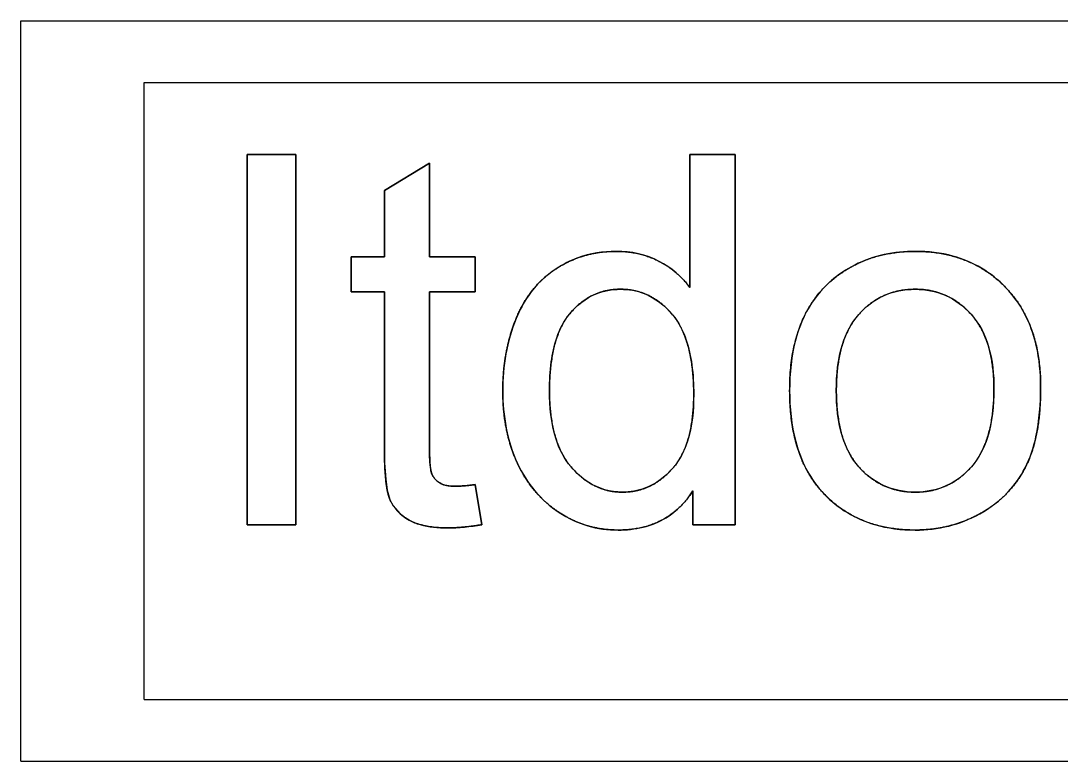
# Model space of a CAD drawing. Header units: millimetres. Extents: x 30 to 130, y 0 to 36.
# Drawn here: x 30 to 80.6, y 0 to 36 of the extents above; entities that cross this region are included whole.
import ezdxf

# ---------------------------------------------------------------- set-up
doc = ezdxf.new("R2010")
doc.units = ezdxf.units.MM
doc.layers.add('Fusion', color=7, linetype='CONTINUOUS')

msp = doc.modelspace()

# ---------------------------------------------------------------- linework, layer by layer
at = {"layer": 'Fusion'}
for p, q in [((30, 0, 9.3), (30, 36, 9.3)), ((30, 36), (30, 36, 9.3)), ((30, 0), (30, 36)), ((30, 0, 9.3), (30, 36, 9.3)), ((30, 36, 9.3), (130, 36, 9.3)), ((30, 36), (130, 36)), ((30, 36, 9.3), (130, 36, 9.3)), ((30, 36), (30, 36, 9.3)), ((30, 0), (30, 36)), ((30, 36), (130, 36)), ((36, 3, 9.3), (36, 33, 9.3)), ((36, 33, 9.3), (126, 33, 9.3)), ((36, 3, 9.3), (36, 33, 9.3)), ((36, 33, 6.3), (36, 33, 9.3)), ((36, 3, 6.3), (36, 33, 6.3)), ((36, 33, 6.3), (126, 33, 6.3)), ((36, 33, 9.3), (126, 33, 9.3)), ((36, 33, 6.3), (36, 33, 9.3)), ((36, 3, 6.3), (36, 33, 6.3)), ((36, 33, 6.3), (126, 33, 6.3)), ((41, 29.5, 6.3), (41, 11.5, 6.3)), ((43.3792, 29.5, 6.3), (41, 29.5, 6.3)), ((41, 29.5, 6.3), (41, 11.5, 6.3)), ((41, 29.5, 6.3), (41, 29.5, 9.5)), ((41, 11.5, 9.5), (41, 29.5, 9.5)), ((43.3792, 29.5, 6.3), (41, 29.5, 6.3)), ((41, 29.5, 9.5), (43.3792, 29.5, 9.5)), ((41, 29.5, 6.3), (41, 29.5, 9.5)), ((41, 11.5, 9.5), (41, 29.5, 9.5)), ((41, 29.5, 9.5), (43.3792, 29.5, 9.5)), ((43.3792, 11.5, 6.3), (43.3792, 29.5, 6.3)), ((43.3792, 11.5, 6.3), (43.3792, 29.5, 6.3)), ((43.3792, 29.5, 9.5), (43.3792, 11.5, 9.5)), ((43.3792, 29.5, 6.3), (43.3792, 29.5, 9.5)), ((43.3792, 29.5, 6.3), (43.3792, 29.5, 9.5)), ((43.3792, 29.5, 9.5), (43.3792, 11.5, 9.5)), ((64.7297, 29.5, 6.3), (62.5344, 29.5, 6.3)), ((62.5344, 29.5, 6.3), (62.5344, 23.028, 6.3)), ((64.7297, 29.5, 6.3), (62.5344, 29.5, 6.3)), ((62.5344, 29.5, 9.5), (64.7297, 29.5, 9.5)), ((62.5344, 29.5, 6.3), (62.5344, 29.5, 9.5)), ((62.5344, 29.5, 6.3), (62.5344, 23.028, 6.3)), ((62.5344, 29.5, 6.3), (62.5344, 29.5, 9.5)), ((62.5344, 23.028, 9.5), (62.5344, 29.5, 9.5)), ((62.5344, 29.5, 9.5), (64.7297, 29.5, 9.5)), ((62.5344, 23.028, 9.5), (62.5344, 29.5, 9.5)), ((64.7297, 11.5, 6.3), (64.7297, 29.5, 6.3)), ((64.7297, 11.5, 6.3), (64.7297, 29.5, 6.3)), ((64.7297, 29.5, 9.5), (64.7297, 11.5, 9.5)), ((64.7297, 29.5, 6.3), (64.7297, 29.5, 9.5)), ((64.7297, 29.5, 6.3), (64.7297, 29.5, 9.5)), ((64.7297, 29.5, 9.5), (64.7297, 11.5, 9.5)), ((49.8725, 29.0814, 6.3), (47.6772, 27.7561, 6.3)), ((49.8725, 29.0814, 6.3), (47.6772, 27.7561, 6.3)), ((47.6772, 27.7561, 9.5), (49.8725, 29.0814, 9.5)), ((47.6772, 27.7561, 9.5), (49.8725, 29.0814, 9.5)), ((49.8725, 24.5291, 6.3), (49.8725, 29.0814, 6.3)), ((49.8725, 24.5291, 6.3), (49.8725, 29.0814, 6.3)), ((49.8725, 29.0814, 9.5), (49.8725, 24.5291, 9.5)), ((49.8725, 29.0814, 6.3), (49.8725, 29.0814, 9.5)), ((49.8725, 29.0814, 6.3), (49.8725, 29.0814, 9.5)), ((49.8725, 29.0814, 9.5), (49.8725, 24.5291, 9.5)), ((47.6772, 27.7561, 6.3), (47.6772, 24.5291, 6.3)), ((47.6772, 27.7561, 6.3), (47.6772, 27.7561, 9.5)), ((47.6772, 27.7561, 6.3), (47.6772, 24.5291, 6.3)), ((47.6772, 27.7561, 6.3), (47.6772, 27.7561, 9.5)), ((47.6772, 24.5291, 9.5), (47.6772, 27.7561, 9.5)), ((47.6772, 24.5291, 9.5), (47.6772, 27.7561, 9.5)), ((58.9411, 24.7907, 6.3), (58.9411, 24.7907, 9.5)), ((58.9411, 24.7907, 6.3), (58.9411, 24.7907, 9.5)), ((73.4885, 24.7907, 6.3), (73.4885, 24.7907, 9.5)), ((73.4885, 24.7907, 6.3), (73.4885, 24.7907, 9.5)), ((47.6772, 24.5291, 6.3), (46.0584, 24.5291, 6.3)), ((46.0584, 24.5291, 6.3), (46.0584, 22.8154, 6.3)), ((47.6772, 24.5291, 6.3), (46.0584, 24.5291, 6.3)), ((46.0584, 24.5291, 9.5), (47.6772, 24.5291, 9.5)), ((46.0584, 24.5291, 6.3), (46.0584, 24.5291, 9.5)), ((46.0584, 24.5291, 6.3), (46.0584, 22.8154, 6.3)), ((46.0584, 24.5291, 6.3), (46.0584, 24.5291, 9.5)), ((46.0584, 22.8154, 9.5), (46.0584, 24.5291, 9.5)), ((46.0584, 24.5291, 9.5), (47.6772, 24.5291, 9.5)), ((46.0584, 22.8154, 9.5), (46.0584, 24.5291, 9.5)), ((47.6772, 24.5291, 6.3), (47.6772, 24.5291, 9.5)), ((47.6772, 24.5291, 6.3), (47.6772, 24.5291, 9.5)), ((52.0922, 24.5291, 6.3), (49.8725, 24.5291, 6.3)), ((52.0922, 24.5291, 6.3), (49.8725, 24.5291, 6.3)), ((49.8725, 24.5291, 9.5), (52.0922, 24.5291, 9.5)), ((49.8725, 24.5291, 6.3), (49.8725, 24.5291, 9.5)), ((49.8725, 24.5291, 6.3), (49.8725, 24.5291, 9.5)), ((49.8725, 24.5291, 9.5), (52.0922, 24.5291, 9.5)), ((52.0922, 22.8154, 6.3), (52.0922, 24.5291, 6.3)), ((52.0922, 22.8154, 6.3), (52.0922, 24.5291, 6.3)), ((52.0922, 24.5291, 9.5), (52.0922, 22.8154, 9.5)), ((52.0922, 24.5291, 6.3), (52.0922, 24.5291, 9.5)), ((52.0922, 24.5291, 6.3), (52.0922, 24.5291, 9.5)), ((52.0922, 24.5291, 9.5), (52.0922, 22.8154, 9.5)), ((61.0382, 24.3018, 6.3), (61.0382, 24.3018, 9.5)), ((61.0382, 24.3018, 6.3), (61.0382, 24.3018, 9.5)), ((56.0346, 23.9478, 6.3), (56.0346, 23.9478, 9.5)), ((56.0346, 23.9478, 6.3), (56.0346, 23.9478, 9.5)), ((69.3924, 23.3501, 6.3), (69.3924, 23.3501, 9.5)), ((69.3924, 23.3501, 6.3), (69.3924, 23.3501, 9.5)), ((46.0584, 22.8154, 6.3), (47.6772, 22.8154, 6.3)), ((46.0584, 22.8154, 6.3), (46.0584, 22.8154, 9.5)), ((46.0584, 22.8154, 6.3), (47.6772, 22.8154, 6.3)), ((46.0584, 22.8154, 6.3), (46.0584, 22.8154, 9.5)), ((47.6772, 22.8154, 9.5), (46.0584, 22.8154, 9.5)), ((47.6772, 22.8154, 9.5), (46.0584, 22.8154, 9.5)), ((47.6772, 22.8154, 6.3), (47.6772, 15.3263, 6.3)), ((47.6772, 22.8154, 6.3), (47.6772, 22.8154, 9.5)), ((47.6772, 22.8154, 6.3), (47.6772, 15.3263, 6.3)), ((47.6772, 22.8154, 6.3), (47.6772, 22.8154, 9.5)), ((47.6772, 15.3263, 9.5), (47.6772, 22.8154, 9.5)), ((47.6772, 15.3263, 9.5), (47.6772, 22.8154, 9.5)), ((49.8725, 15.1783, 6.3), (49.8725, 22.8154, 6.3)), ((49.8725, 22.8154, 6.3), (52.0922, 22.8154, 6.3)), ((49.8725, 15.1783, 6.3), (49.8725, 22.8154, 6.3)), ((49.8725, 22.8154, 9.5), (49.8725, 15.1783, 9.5)), ((49.8725, 22.8154, 6.3), (49.8725, 22.8154, 9.5)), ((49.8725, 22.8154, 6.3), (52.0922, 22.8154, 6.3)), ((49.8725, 22.8154, 6.3), (49.8725, 22.8154, 9.5)), ((52.0922, 22.8154, 9.5), (49.8725, 22.8154, 9.5)), ((49.8725, 22.8154, 9.5), (49.8725, 15.1783, 9.5)), ((52.0922, 22.8154, 9.5), (49.8725, 22.8154, 9.5)), ((52.0922, 22.8154, 6.3), (52.0922, 22.8154, 9.5)), ((52.0922, 22.8154, 6.3), (52.0922, 22.8154, 9.5)), ((59.1496, 22.9462, 6.3), (59.1496, 22.9462, 9.5)), ((59.1496, 22.9462, 6.3), (59.1496, 22.9462, 9.5)), ((62.5344, 23.028, 6.3), (62.5344, 23.028, 9.5)), ((62.5344, 23.028, 6.3), (62.5344, 23.028, 9.5)), ((73.4885, 22.9462, 6.3), (73.4885, 22.9462, 9.5)), ((73.4885, 22.9462, 6.3), (73.4885, 22.9462, 9.5)), ((77.8789, 23.0386, 6.3), (77.8789, 23.0386, 9.5)), ((77.8789, 23.0386, 6.3), (77.8789, 23.0386, 9.5)), ((56.6903, 21.7574, 6.3), (56.6903, 21.7574, 9.5)), ((56.6903, 21.7574, 6.3), (56.6903, 21.7574, 9.5)), ((54.0847, 21.5244, 6.3), (54.0847, 21.5244, 9.5)), ((54.0847, 21.5244, 6.3), (54.0847, 21.5244, 9.5)), ((61.6882, 21.7084, 6.3), (61.6882, 21.7084, 9.5)), ((61.6882, 21.7084, 6.3), (61.6882, 21.7084, 9.5)), ((70.7414, 21.7207, 6.3), (70.7414, 21.7207, 9.5)), ((70.7414, 21.7207, 6.3), (70.7414, 21.7207, 9.5)), ((76.2168, 21.7149, 6.3), (76.2168, 21.7149, 9.5)), ((76.2168, 21.7149, 6.3), (76.2168, 21.7149, 9.5)), ((53.4347, 18.0023, 6.3), (53.4347, 18.0023, 9.5)), ((53.4347, 18.0023, 6.3), (53.4347, 18.0023, 9.5)), ((55.7035, 18.0088, 6.3), (55.7035, 18.0088, 9.5)), ((55.7035, 18.0088, 6.3), (55.7035, 18.0088, 9.5)), ((62.7184, 17.8265, 6.3), (62.7184, 17.8265, 9.5)), ((62.7184, 17.8265, 6.3), (62.7184, 17.8265, 9.5)), ((67.3811, 18.0145, 6.3), (67.3811, 18.0145, 9.5)), ((67.3811, 18.0145, 6.3), (67.3811, 18.0145, 9.5)), ((69.6499, 18.0203, 6.3), (69.6499, 18.0203, 9.5)), ((69.6499, 18.0203, 6.3), (69.6499, 18.0203, 9.5)), ((77.3148, 18.093, 6.3), (77.3148, 18.093, 9.5)), ((77.3148, 18.093, 6.3), (77.3148, 18.093, 9.5)), ((79.5836, 18.1977, 6.3), (79.5836, 18.1977, 9.5)), ((79.5836, 18.1977, 6.3), (79.5836, 18.1977, 9.5)), ((47.6772, 15.3263, 6.3), (47.6772, 15.3263, 9.5)), ((47.6772, 15.3263, 6.3), (47.6772, 15.3263, 9.5)), ((49.8725, 15.1783, 6.3), (49.8725, 15.1783, 9.5)), ((49.8725, 15.1783, 6.3), (49.8725, 15.1783, 9.5)), ((54.1517, 14.4801, 6.3), (54.1517, 14.4801, 9.5)), ((54.1517, 14.4801, 6.3), (54.1517, 14.4801, 9.5)), ((56.7582, 14.3076, 6.3), (56.7582, 14.3076, 9.5)), ((56.7582, 14.3076, 6.3), (56.7582, 14.3076, 9.5)), ((61.7062, 14.2536, 6.3), (61.7062, 14.2536, 9.5)), ((61.7062, 14.2536, 6.3), (61.7062, 14.2536, 9.5)), ((70.7414, 14.3141, 6.3), (70.7414, 14.3141, 9.5)), ((70.7414, 14.3141, 6.3), (70.7414, 14.3141, 9.5)), ((76.2233, 14.3199, 6.3), (76.2233, 14.3199, 9.5)), ((76.2233, 14.3199, 6.3), (76.2233, 14.3199, 9.5)), ((78.8289, 14.2602, 6.3), (78.8289, 14.2602, 9.5)), ((78.8289, 14.2602, 6.3), (78.8289, 14.2602, 9.5)), ((49.9886, 13.9609, 6.3), (49.9886, 13.9609, 9.5)), ((49.9886, 13.9609, 6.3), (49.9886, 13.9609, 9.5)), ((50.3687, 13.5301, 6.3), (50.3687, 13.5301, 9.5)), ((50.3687, 13.5301, 6.3), (50.3687, 13.5301, 9.5)), ((51.1234, 13.3706, 6.3), (51.1234, 13.3706, 9.5)), ((51.1234, 13.3706, 6.3), (51.1234, 13.3706, 9.5)), ((52.4111, 11.5, 6.3), (52.0922, 13.4491, 6.3)), ((52.4111, 11.5, 6.3), (52.0922, 13.4491, 6.3)), ((52.0922, 13.4491, 9.5), (52.4111, 11.5, 9.5)), ((52.0922, 13.4491, 6.3), (52.0922, 13.4491, 9.5)), ((52.0922, 13.4491, 6.3), (52.0922, 13.4491, 9.5)), ((52.0922, 13.4491, 9.5), (52.4111, 11.5, 9.5)), ((47.947, 12.7215, 6.3), (47.947, 12.7215, 9.5)), ((47.947, 12.7215, 6.3), (47.947, 12.7215, 9.5)), ((59.2477, 13.0828, 6.3), (59.2477, 13.0828, 9.5)), ((59.2477, 13.0828, 6.3), (59.2477, 13.0828, 9.5)), ((62.6816, 13.1434, 6.3), (62.6816, 11.5, 6.3)), ((62.6816, 13.1434, 6.3), (62.6816, 11.5, 6.3)), ((62.6816, 13.1434, 6.3), (62.6816, 13.1434, 9.5)), ((62.6816, 11.5, 9.5), (62.6816, 13.1434, 9.5)), ((62.6816, 13.1434, 6.3), (62.6816, 13.1434, 9.5)), ((62.6816, 11.5, 9.5), (62.6816, 13.1434, 9.5)), ((69.067, 12.9839, 6.3), (69.067, 12.9839, 9.5)), ((69.067, 12.9839, 6.3), (69.067, 12.9839, 9.5)), ((73.4885, 13.0828, 6.3), (73.4885, 13.0828, 9.5)), ((73.4885, 13.0828, 6.3), (73.4885, 13.0828, 9.5)), ((48.8791, 11.7224, 6.3), (48.8791, 11.7224, 9.5)), ((48.8791, 11.7224, 6.3), (48.8791, 11.7224, 9.5)), ((56.1752, 12.0928, 6.3), (56.1752, 12.0928, 9.5)), ((56.1752, 12.0928, 6.3), (56.1752, 12.0928, 9.5)), ((76.6337, 12.0314, 6.3), (76.6337, 12.0314, 9.5)), ((76.6337, 12.0314, 6.3), (76.6337, 12.0314, 9.5)), ((41, 11.5, 6.3), (43.3792, 11.5, 6.3)), ((41, 11.5, 6.3), (41, 11.5, 9.5)), ((41, 11.5, 6.3), (43.3792, 11.5, 6.3)), ((41, 11.5, 6.3), (41, 11.5, 9.5)), ((43.3792, 11.5, 9.5), (41, 11.5, 9.5)), ((43.3792, 11.5, 9.5), (41, 11.5, 9.5)), ((43.3792, 11.5, 6.3), (43.3792, 11.5, 9.5)), ((43.3792, 11.5, 6.3), (43.3792, 11.5, 9.5)), ((50.7432, 11.343, 6.3), (50.7432, 11.343, 9.5)), ((50.7432, 11.343, 6.3), (50.7432, 11.343, 9.5)), ((52.4111, 11.5, 6.3), (52.4111, 11.5, 9.5)), ((52.4111, 11.5, 6.3), (52.4111, 11.5, 9.5)), ((59.0392, 11.2384, 6.3), (59.0392, 11.2384, 9.5)), ((59.0392, 11.2384, 6.3), (59.0392, 11.2384, 9.5)), ((62.6816, 11.5, 6.3), (64.7297, 11.5, 6.3)), ((62.6816, 11.5, 6.3), (62.6816, 11.5, 9.5)), ((62.6816, 11.5, 6.3), (64.7297, 11.5, 6.3)), ((62.6816, 11.5, 6.3), (62.6816, 11.5, 9.5)), ((64.7297, 11.5, 9.5), (62.6816, 11.5, 9.5)), ((64.7297, 11.5, 9.5), (62.6816, 11.5, 9.5)), ((64.7297, 11.5, 6.3), (64.7297, 11.5, 9.5)), ((64.7297, 11.5, 6.3), (64.7297, 11.5, 9.5)), ((73.4885, 11.2384, 6.3), (73.4885, 11.2384, 9.5)), ((73.4885, 11.2384, 6.3), (73.4885, 11.2384, 9.5)), ((36, 3, 9.3), (126, 3, 9.3)), ((36, 3, 6.3), (36, 3, 9.3)), ((36, 3, 6.3), (126, 3, 6.3)), ((36, 3, 9.3), (126, 3, 9.3)), ((36, 3, 6.3), (36, 3, 9.3)), ((36, 3, 6.3), (126, 3, 6.3)), ((30, 0), (30, 0, 9.3)), ((30, 0), (130, 0)), ((30, 0, 9.3), (130, 0, 9.3)), ((30, 0), (30, 0, 9.3)), ((30, 0, 9.3), (130, 0, 9.3)), ((30, 0), (130, 0))]:
    msp.add_line(p, q, dxfattribs=at)
for points, knots in [([(58.9411, 24.7907, 6.3), (58.3097, 24.7914, 6.3), (57.6799, 24.6904, 6.3), (57.0895, 24.475, 6.3), (56.7184, 24.3395, 6.3), (56.3667, 24.1637, 6.3), (56.0346, 23.9478, 6.3)], [0, 0, 0, 0, 0.614723, 0.614723, 0.614723, 1, 1, 1, 1]), ([(58.9411, 24.7907, 6.3), (58.3097, 24.7914, 6.3), (57.6799, 24.6904, 6.3), (57.0895, 24.475, 6.3), (56.7184, 24.3395, 6.3), (56.3667, 24.1637, 6.3), (56.0346, 23.9478, 6.3)], [0, 0, 0, 0, 0.614723, 0.614723, 0.614723, 1, 1, 1, 1]), ([(73.4885, 24.7907, 6.3), (72.472, 24.7934, 6.3), (71.4497, 24.5906, 6.3), (70.5468, 24.1265, 6.3), (70.1315, 23.9137, 6.3), (69.7467, 23.6549, 6.3), (69.3924, 23.3501, 6.3)], [0, 0, 0, 0, 0.685513, 0.685513, 0.685513, 1, 1, 1, 1]), ([(73.4885, 24.7907, 6.3), (72.472, 24.7934, 6.3), (71.4497, 24.5906, 6.3), (70.5468, 24.1265, 6.3), (70.1315, 23.9137, 6.3), (69.7467, 23.6549, 6.3), (69.3924, 23.3501, 6.3)], [0, 0, 0, 0, 0.685513, 0.685513, 0.685513, 1, 1, 1, 1]), ([(77.8789, 23.0386, 6.3), (77.1821, 23.7621, 6.3), (76.2928, 24.294, 6.3), (75.323, 24.556, 6.3), (74.7277, 24.7203, 6.3), (74.1078, 24.7909, 6.3), (73.4885, 24.7907, 6.3)], [0, 0, 0, 0, 0.619179, 0.619179, 0.619179, 1, 1, 1, 1]), ([(77.8789, 23.0386, 6.3), (77.1821, 23.7621, 6.3), (76.2928, 24.294, 6.3), (75.323, 24.556, 6.3), (74.7277, 24.7203, 6.3), (74.1078, 24.7909, 6.3), (73.4885, 24.7907, 6.3)], [0, 0, 0, 0, 0.619179, 0.619179, 0.619179, 1, 1, 1, 1]), ([(56.0346, 23.9478, 6.3), (55.5023, 23.6043, 6.3), (55.0423, 23.1542, 6.3), (54.6815, 22.6324, 6.3), (54.4432, 22.286, 6.3), (54.2442, 21.9167, 6.3), (54.0847, 21.5244, 6.3)], [0, 0, 0, 0, 0.602239, 0.602239, 0.602239, 1, 1, 1, 1]), ([(56.0346, 23.9478, 6.3), (55.5023, 23.6043, 6.3), (55.0423, 23.1542, 6.3), (54.6815, 22.6324, 6.3), (54.4432, 22.286, 6.3), (54.2442, 21.9167, 6.3), (54.0847, 21.5244, 6.3)], [0, 0, 0, 0, 0.602239, 0.602239, 0.602239, 1, 1, 1, 1]), ([(69.3924, 23.3501, 6.3), (68.9076, 22.9336, 6.3), (68.5055, 22.4238, 6.3), (68.2049, 21.8595, 6.3), (67.9812, 21.4361, 6.3), (67.8075, 20.9923, 6.3), (67.6839, 20.5282, 6.3), (67.4631, 19.7122, 6.3), (67.3815, 18.8618, 6.3), (67.3811, 18.0145, 6.3)], [0, 0, 0, 0, 0.326435, 0.326435, 0.326435, 0.569955, 0.569955, 0.569955, 1, 1, 1, 1]), ([(69.3924, 23.3501, 6.3), (68.9076, 22.9336, 6.3), (68.5055, 22.4238, 6.3), (68.2049, 21.8595, 6.3), (67.9812, 21.4361, 6.3), (67.8075, 20.9923, 6.3), (67.6839, 20.5282, 6.3), (67.4631, 19.7122, 6.3), (67.3815, 18.8618, 6.3), (67.3811, 18.0145, 6.3)], [0, 0, 0, 0, 0.326435, 0.326435, 0.326435, 0.569955, 0.569955, 0.569955, 1, 1, 1, 1]), ([(56.6903, 21.7574, 6.3), (57.0364, 22.1764, 6.3), (57.4691, 22.523, 6.3), (57.9684, 22.7244, 6.3), (58.3408, 22.8765, 6.3), (58.7445, 22.9468, 6.3), (59.1496, 22.9462, 6.3)], [0, 0, 0, 0, 0.571949, 0.571949, 0.571949, 1, 1, 1, 1]), ([(56.6903, 21.7574, 6.3), (57.0364, 22.1764, 6.3), (57.4691, 22.523, 6.3), (57.9684, 22.7244, 6.3), (58.3408, 22.8765, 6.3), (58.7445, 22.9468, 6.3), (59.1496, 22.9462, 6.3)], [0, 0, 0, 0, 0.571949, 0.571949, 0.571949, 1, 1, 1, 1]), ([(59.1496, 22.9462, 6.3), (59.5452, 22.9468, 6.3), (59.9396, 22.8805, 6.3), (60.3061, 22.7381, 6.3), (60.8474, 22.5309, 6.3), (61.3156, 22.1588, 6.3), (61.6882, 21.7084, 6.3)], [0, 0, 0, 0, 0.404738, 0.404738, 0.404738, 1, 1, 1, 1]), ([(59.1496, 22.9462, 6.3), (59.5452, 22.9468, 6.3), (59.9396, 22.8805, 6.3), (60.3061, 22.7381, 6.3), (60.8474, 22.5309, 6.3), (61.3156, 22.1588, 6.3), (61.6882, 21.7084, 6.3)], [0, 0, 0, 0, 0.404738, 0.404738, 0.404738, 1, 1, 1, 1]), ([(70.7414, 21.7207, 6.3), (71.0769, 22.0988, 6.3), (71.4813, 22.4145, 6.3), (71.9383, 22.6237, 6.3), (72.4202, 22.8468, 6.3), (72.954, 22.9473, 6.3), (73.4885, 22.9462, 6.3)], [0, 0, 0, 0, 0.486266, 0.486266, 0.486266, 1, 1, 1, 1]), ([(70.7414, 21.7207, 6.3), (71.0769, 22.0988, 6.3), (71.4813, 22.4145, 6.3), (71.9383, 22.6237, 6.3), (72.4202, 22.8468, 6.3), (72.954, 22.9473, 6.3), (73.4885, 22.9462, 6.3)], [0, 0, 0, 0, 0.486266, 0.486266, 0.486266, 1, 1, 1, 1]), ([(73.4885, 22.9462, 6.3), (73.9872, 22.9471, 6.3), (74.485, 22.8569, 6.3), (74.9395, 22.659, 6.3), (75.4289, 22.4484, 6.3), (75.8609, 22.116, 6.3), (76.2168, 21.7149, 6.3)], [0, 0, 0, 0, 0.482096, 0.482096, 0.482096, 1, 1, 1, 1]), ([(73.4885, 22.9462, 6.3), (73.9872, 22.9471, 6.3), (74.485, 22.8569, 6.3), (74.9395, 22.659, 6.3), (75.4289, 22.4484, 6.3), (75.8609, 22.116, 6.3), (76.2168, 21.7149, 6.3)], [0, 0, 0, 0, 0.482096, 0.482096, 0.482096, 1, 1, 1, 1]), ([(79.5836, 18.1977, 6.3), (79.5835, 18.8752, 6.3), (79.5224, 19.5535, 6.3), (79.3712, 20.2118, 6.3), (79.2704, 20.6572, 6.3), (79.1249, 21.0867, 6.3), (78.9346, 21.5004, 6.3), (78.6719, 22.0679, 6.3), (78.3153, 22.5912, 6.3), (77.8789, 23.0386, 6.3)], [0, 0, 0, 0, 0.384244, 0.384244, 0.384244, 0.643174, 0.643174, 0.643174, 1, 1, 1, 1]), ([(79.5836, 18.1977, 6.3), (79.5835, 18.8752, 6.3), (79.5224, 19.5535, 6.3), (79.3712, 20.2118, 6.3), (79.2704, 20.6572, 6.3), (79.1249, 21.0867, 6.3), (78.9346, 21.5004, 6.3), (78.6719, 22.0679, 6.3), (78.3153, 22.5912, 6.3), (77.8789, 23.0386, 6.3)], [0, 0, 0, 0, 0.384244, 0.384244, 0.384244, 0.643174, 0.643174, 0.643174, 1, 1, 1, 1]), ([(55.7035, 18.0088, 6.3), (55.7012, 18.4819, 6.3), (55.7306, 18.9514, 6.3), (55.7917, 19.417, 6.3), (55.8436, 19.8151, 6.3), (55.9318, 20.2028, 6.3), (56.0564, 20.5801, 6.3), (56.201, 21.0071, 6.3), (56.4054, 21.4144, 6.3), (56.6903, 21.7574, 6.3)], [0, 0, 0, 0, 0.353917, 0.353917, 0.353917, 0.655879, 0.655879, 0.655879, 1, 1, 1, 1]), ([(55.7035, 18.0088, 6.3), (55.7012, 18.4819, 6.3), (55.7306, 18.9514, 6.3), (55.7917, 19.417, 6.3), (55.8436, 19.8151, 6.3), (55.9318, 20.2028, 6.3), (56.0564, 20.5801, 6.3), (56.201, 21.0071, 6.3), (56.4054, 21.4144, 6.3), (56.6903, 21.7574, 6.3)], [0, 0, 0, 0, 0.353917, 0.353917, 0.353917, 0.655879, 0.655879, 0.655879, 1, 1, 1, 1]), ([(61.6882, 21.7084, 6.3), (61.9884, 21.3483, 6.3), (62.2034, 20.9203, 6.3), (62.3549, 20.4719, 6.3), (62.4831, 20.0829, 6.3), (62.5739, 19.6834, 6.3), (62.6275, 19.2734, 6.3), (62.6904, 18.7948, 6.3), (62.7207, 18.3125, 6.3), (62.7184, 17.8265, 6.3)], [0, 0, 0, 0, 0.348552, 0.348552, 0.348552, 0.64883, 0.64883, 0.64883, 1, 1, 1, 1]), ([(61.6882, 21.7084, 6.3), (61.9884, 21.3483, 6.3), (62.2034, 20.9203, 6.3), (62.3549, 20.4719, 6.3), (62.4831, 20.0829, 6.3), (62.5739, 19.6834, 6.3), (62.6275, 19.2734, 6.3), (62.6904, 18.7948, 6.3), (62.7207, 18.3125, 6.3), (62.7184, 17.8265, 6.3)], [0, 0, 0, 0, 0.348552, 0.348552, 0.348552, 0.64883, 0.64883, 0.64883, 1, 1, 1, 1]), ([(69.6499, 18.0203, 6.3), (69.6509, 18.7819, 6.3), (69.7241, 19.5473, 6.3), (69.9484, 20.2676, 6.3), (70.1148, 20.8008, 6.3), (70.372, 21.3073, 6.3), (70.7414, 21.7207, 6.3)], [0, 0, 0, 0, 0.573773, 0.573773, 0.573773, 1, 1, 1, 1]), ([(69.6499, 18.0203, 6.3), (69.6509, 18.7819, 6.3), (69.7241, 19.5473, 6.3), (69.9484, 20.2676, 6.3), (70.1148, 20.8008, 6.3), (70.372, 21.3073, 6.3), (70.7414, 21.7207, 6.3)], [0, 0, 0, 0, 0.573773, 0.573773, 0.573773, 1, 1, 1, 1]), ([(76.2168, 21.7149, 6.3), (76.6111, 21.2744, 6.3), (76.8821, 20.7321, 6.3), (77.0501, 20.1611, 6.3), (77.2462, 19.4956, 6.3), (77.3142, 18.7933, 6.3), (77.3148, 18.093, 6.3)], [0, 0, 0, 0, 0.462481, 0.462481, 0.462481, 1, 1, 1, 1]), ([(76.2168, 21.7149, 6.3), (76.6111, 21.2744, 6.3), (76.8821, 20.7321, 6.3), (77.0501, 20.1611, 6.3), (77.2462, 19.4956, 6.3), (77.3142, 18.7933, 6.3), (77.3148, 18.093, 6.3)], [0, 0, 0, 0, 0.462481, 0.462481, 0.462481, 1, 1, 1, 1]), ([(56.7582, 14.3076, 6.3), (56.4131, 14.7078, 6.3), (56.1712, 15.1915, 6.3), (56.011, 15.6996, 6.3), (55.7788, 16.4391, 6.3), (55.7046, 17.226, 6.3), (55.7035, 18.0088, 6.3)], [0, 0, 0, 0, 0.40824, 0.40824, 0.40824, 1, 1, 1, 1]), ([(56.7582, 14.3076, 6.3), (56.4131, 14.7078, 6.3), (56.1712, 15.1915, 6.3), (56.011, 15.6996, 6.3), (55.7788, 16.4391, 6.3), (55.7046, 17.226, 6.3), (55.7035, 18.0088, 6.3)], [0, 0, 0, 0, 0.40824, 0.40824, 0.40824, 1, 1, 1, 1]), ([(62.7184, 17.8265, 6.3), (62.7172, 17.0588, 6.3), (62.6449, 16.2869, 6.3), (62.4144, 15.5636, 6.3), (62.2613, 15.085, 6.3), (62.0321, 14.6298, 6.3), (61.7062, 14.2536, 6.3)], [0, 0, 0, 0, 0.60084, 0.60084, 0.60084, 1, 1, 1, 1]), ([(62.7184, 17.8265, 6.3), (62.7172, 17.0588, 6.3), (62.6449, 16.2869, 6.3), (62.4144, 15.5636, 6.3), (62.2613, 15.085, 6.3), (62.0321, 14.6298, 6.3), (61.7062, 14.2536, 6.3)], [0, 0, 0, 0, 0.60084, 0.60084, 0.60084, 1, 1, 1, 1]), ([(67.3811, 18.0145, 6.3), (67.3814, 17.1814, 6.3), (67.4612, 16.3457, 6.3), (67.6742, 15.5429, 6.3), (67.9236, 14.5923, 6.3), (68.3815, 13.6889, 6.3), (69.067, 12.9839, 6.3)], [0, 0, 0, 0, 0.457372, 0.457372, 0.457372, 1, 1, 1, 1]), ([(67.3811, 18.0145, 6.3), (67.3814, 17.1814, 6.3), (67.4612, 16.3457, 6.3), (67.6742, 15.5429, 6.3), (67.9236, 14.5923, 6.3), (68.3815, 13.6889, 6.3), (69.067, 12.9839, 6.3)], [0, 0, 0, 0, 0.457372, 0.457372, 0.457372, 1, 1, 1, 1]), ([(70.7414, 14.3141, 6.3), (70.3713, 14.7304, 6.3), (70.1137, 15.2396, 6.3), (69.9473, 15.7754, 6.3), (69.7241, 16.4952, 6.3), (69.6508, 17.2595, 6.3), (69.6499, 18.0203, 6.3)], [0, 0, 0, 0, 0.427612, 0.427612, 0.427612, 1, 1, 1, 1]), ([(70.7414, 14.3141, 6.3), (70.3713, 14.7304, 6.3), (70.1137, 15.2396, 6.3), (69.9473, 15.7754, 6.3), (69.7241, 16.4952, 6.3), (69.6508, 17.2595, 6.3), (69.6499, 18.0203, 6.3)], [0, 0, 0, 0, 0.427612, 0.427612, 0.427612, 1, 1, 1, 1]), ([(77.3148, 18.093, 6.3), (77.3136, 17.2943, 6.3), (77.2375, 16.4909, 6.3), (76.9977, 15.7369, 6.3), (76.8321, 15.2181, 6.3), (76.5812, 14.7248, 6.3), (76.2233, 14.3199, 6.3)], [0, 0, 0, 0, 0.591435, 0.591435, 0.591435, 1, 1, 1, 1]), ([(77.3148, 18.093, 6.3), (77.3136, 17.2943, 6.3), (77.2375, 16.4909, 6.3), (76.9977, 15.7369, 6.3), (76.8321, 15.2181, 6.3), (76.5812, 14.7248, 6.3), (76.2233, 14.3199, 6.3)], [0, 0, 0, 0, 0.591435, 0.591435, 0.591435, 1, 1, 1, 1]), ([(78.8289, 14.2602, 6.3), (79.0762, 14.731, 6.3), (79.2422, 15.2456, 6.3), (79.3561, 15.7716, 6.3), (79.526, 16.5626, 6.3), (79.5827, 17.3803, 6.3), (79.5836, 18.1977, 6.3)], [0, 0, 0, 0, 0.399934, 0.399934, 0.399934, 1, 1, 1, 1]), ([(78.8289, 14.2602, 6.3), (79.0762, 14.731, 6.3), (79.2422, 15.2456, 6.3), (79.3561, 15.7716, 6.3), (79.526, 16.5626, 6.3), (79.5827, 17.3803, 6.3), (79.5836, 18.1977, 6.3)], [0, 0, 0, 0, 0.399934, 0.399934, 0.399934, 1, 1, 1, 1]), ([(47.6772, 15.3263, 6.3), (47.6779, 14.7815, 6.3), (47.6902, 14.2385, 6.3), (47.7415, 13.714, 6.3), (47.7787, 13.3626, 6.3), (47.8274, 13.0075, 6.3), (47.947, 12.7215, 6.3)], [0, 0, 0, 0, 0.596206, 0.596206, 0.596206, 1, 1, 1, 1]), ([(47.6772, 15.3263, 6.3), (47.6779, 14.7815, 6.3), (47.6902, 14.2385, 6.3), (47.7415, 13.714, 6.3), (47.7787, 13.3626, 6.3), (47.8274, 13.0075, 6.3), (47.947, 12.7215, 6.3)], [0, 0, 0, 0, 0.596206, 0.596206, 0.596206, 1, 1, 1, 1]), ([(49.9886, 13.9609, 6.3), (49.963, 14.0232, 6.3), (49.943, 14.0995, 6.3), (49.9284, 14.1899, 6.3), (49.8825, 14.4712, 6.3), (49.8732, 14.8222, 6.3), (49.8725, 15.1783, 6.3)], [0, 0, 0, 0, 0.242108, 0.242108, 0.242108, 1, 1, 1, 1]), ([(49.9886, 13.9609, 6.3), (49.963, 14.0232, 6.3), (49.943, 14.0995, 6.3), (49.9284, 14.1899, 6.3), (49.8825, 14.4712, 6.3), (49.8732, 14.8222, 6.3), (49.8725, 15.1783, 6.3)], [0, 0, 0, 0, 0.242108, 0.242108, 0.242108, 1, 1, 1, 1]), ([(59.2477, 13.0828, 6.3), (58.67, 13.0796, 6.3), (58.098, 13.2431, 6.3), (57.6122, 13.5552, 6.3), (57.2924, 13.758, 6.3), (57.008, 14.0173, 6.3), (56.7582, 14.3076, 6.3)], [0, 0, 0, 0, 0.603778, 0.603778, 0.603778, 1, 1, 1, 1]), ([(59.2477, 13.0828, 6.3), (58.67, 13.0796, 6.3), (58.098, 13.2431, 6.3), (57.6122, 13.5552, 6.3), (57.2924, 13.758, 6.3), (57.008, 14.0173, 6.3), (56.7582, 14.3076, 6.3)], [0, 0, 0, 0, 0.603778, 0.603778, 0.603778, 1, 1, 1, 1]), ([(61.7062, 14.2536, 6.3), (61.3357, 13.8221, 6.3), (60.8745, 13.4687, 6.3), (60.3459, 13.2739, 6.3), (59.9966, 13.1435, 6.3), (59.6229, 13.0824, 6.3), (59.2477, 13.0828, 6.3)], [0, 0, 0, 0, 0.601272, 0.601272, 0.601272, 1, 1, 1, 1]), ([(61.7062, 14.2536, 6.3), (61.3357, 13.8221, 6.3), (60.8745, 13.4687, 6.3), (60.3459, 13.2739, 6.3), (59.9966, 13.1435, 6.3), (59.6229, 13.0824, 6.3), (59.2477, 13.0828, 6.3)], [0, 0, 0, 0, 0.601272, 0.601272, 0.601272, 1, 1, 1, 1]), ([(73.4885, 13.0828, 6.3), (72.958, 13.0818, 6.3), (72.428, 13.1813, 6.3), (71.9492, 13.4019, 6.3), (71.4875, 13.6122, 6.3), (71.0793, 13.9315, 6.3), (70.7414, 14.3141, 6.3)], [0, 0, 0, 0, 0.50952, 0.50952, 0.50952, 1, 1, 1, 1]), ([(73.4885, 13.0828, 6.3), (72.958, 13.0818, 6.3), (72.428, 13.1813, 6.3), (71.9492, 13.4019, 6.3), (71.4875, 13.6122, 6.3), (71.0793, 13.9315, 6.3), (70.7414, 14.3141, 6.3)], [0, 0, 0, 0, 0.50952, 0.50952, 0.50952, 1, 1, 1, 1]), ([(76.2233, 14.3199, 6.3), (75.8763, 13.925, 6.3), (75.455, 13.5964, 6.3), (74.9774, 13.3847, 6.3), (74.5127, 13.1764, 6.3), (74.0009, 13.0819, 6.3), (73.4885, 13.0828, 6.3)], [0, 0, 0, 0, 0.506313, 0.506313, 0.506313, 1, 1, 1, 1]), ([(76.2233, 14.3199, 6.3), (75.8763, 13.925, 6.3), (75.455, 13.5964, 6.3), (74.9774, 13.3847, 6.3), (74.5127, 13.1764, 6.3), (74.0009, 13.0819, 6.3), (73.4885, 13.0828, 6.3)], [0, 0, 0, 0, 0.506313, 0.506313, 0.506313, 1, 1, 1, 1]), ([(76.6337, 12.0314, 6.3), (77.1427, 12.3111, 6.3), (77.6088, 12.6658, 6.3), (78.0028, 13.0894, 6.3), (78.3299, 13.4421, 6.3), (78.6053, 13.8324, 6.3), (78.8289, 14.2602, 6.3)], [0, 0, 0, 0, 0.547189, 0.547189, 0.547189, 1, 1, 1, 1]), ([(76.6337, 12.0314, 6.3), (77.1427, 12.3111, 6.3), (77.6088, 12.6658, 6.3), (78.0028, 13.0894, 6.3), (78.3299, 13.4421, 6.3), (78.6053, 13.8324, 6.3), (78.8289, 14.2602, 6.3)], [0, 0, 0, 0, 0.547189, 0.547189, 0.547189, 1, 1, 1, 1]), ([(59.0392, 11.2384, 6.3), (59.8545, 11.2354, 6.3), (60.6797, 11.4119, 6.3), (61.373, 11.84, 6.3), (61.9033, 12.1628, 6.3), (62.3437, 12.621, 6.3), (62.6816, 13.1434, 6.3)], [0, 0, 0, 0, 0.566994, 0.566994, 0.566994, 1, 1, 1, 1]), ([(59.0392, 11.2384, 6.3), (59.8545, 11.2354, 6.3), (60.6797, 11.4119, 6.3), (61.373, 11.84, 6.3), (61.9033, 12.1628, 6.3), (62.3437, 12.621, 6.3), (62.6816, 13.1434, 6.3)], [0, 0, 0, 0, 0.566994, 0.566994, 0.566994, 1, 1, 1, 1]), ([(69.067, 12.9839, 6.3), (69.7327, 12.2884, 6.3), (70.5806, 11.7742, 6.3), (71.5054, 11.5066, 6.3), (72.1466, 11.3176, 6.3), (72.8181, 11.2382, 6.3), (73.4885, 11.2384, 6.3)], [0, 0, 0, 0, 0.590244, 0.590244, 0.590244, 1, 1, 1, 1]), ([(69.067, 12.9839, 6.3), (69.7327, 12.2884, 6.3), (70.5806, 11.7742, 6.3), (71.5054, 11.5066, 6.3), (72.1466, 11.3176, 6.3), (72.8181, 11.2382, 6.3), (73.4885, 11.2384, 6.3)], [0, 0, 0, 0, 0.590244, 0.590244, 0.590244, 1, 1, 1, 1]), ([(48.8791, 11.7224, 6.3), (49.0453, 11.6288, 6.3), (49.2242, 11.5551, 6.3), (49.4156, 11.5013, 6.3), (49.8324, 11.3825, 6.3), (50.2855, 11.3436, 6.3), (50.7432, 11.343, 6.3)], [0, 0, 0, 0, 0.313701, 0.313701, 0.313701, 1, 1, 1, 1]), ([(48.8791, 11.7224, 6.3), (49.0453, 11.6288, 6.3), (49.2242, 11.5551, 6.3), (49.4156, 11.5013, 6.3), (49.8324, 11.3825, 6.3), (50.2855, 11.3436, 6.3), (50.7432, 11.343, 6.3)], [0, 0, 0, 0, 0.313701, 0.313701, 0.313701, 1, 1, 1, 1]), ([(56.1752, 12.0928, 6.3), (56.6052, 11.8111, 6.3), (57.0731, 11.59, 6.3), (57.5646, 11.446, 6.3), (58.0418, 11.3054, 6.3), (58.5399, 11.238, 6.3), (59.0392, 11.2384, 6.3)], [0, 0, 0, 0, 0.50718, 0.50718, 0.50718, 1, 1, 1, 1]), ([(56.1752, 12.0928, 6.3), (56.6052, 11.8111, 6.3), (57.0731, 11.59, 6.3), (57.5646, 11.446, 6.3), (58.0418, 11.3054, 6.3), (58.5399, 11.238, 6.3), (59.0392, 11.2384, 6.3)], [0, 0, 0, 0, 0.50718, 0.50718, 0.50718, 1, 1, 1, 1])]:
    msp.add_open_spline(points, degree=3, knots=knots, dxfattribs=at)
for points, degree in [([(56.0346, 23.9478, 9.5), (57.3346, 24.7907, 9.5), (58.9411, 24.7907, 9.5)], 2), ([(56.0346, 23.9478, 9.5), (57.3346, 24.7907, 9.5), (58.9411, 24.7907, 9.5)], 2), ([(61.0382, 24.3018, 6.3), (60.4026, 24.642, 6.3), (59.6749, 24.7926, 6.3), (58.9411, 24.7907, 6.3)], 3), ([(61.0382, 24.3018, 6.3), (60.4026, 24.642, 6.3), (59.6749, 24.7926, 6.3), (58.9411, 24.7907, 6.3)], 3), ([(58.9411, 24.7907, 9.5), (60.1185, 24.7907, 9.5), (61.0382, 24.3018, 9.5)], 2), ([(58.9411, 24.7907, 9.5), (60.1185, 24.7907, 9.5), (61.0382, 24.3018, 9.5)], 2), ([(69.3924, 23.3501, 9.5), (71.0725, 24.7907, 9.5), (73.4885, 24.7907, 9.5)], 2), ([(69.3924, 23.3501, 9.5), (71.0725, 24.7907, 9.5), (73.4885, 24.7907, 9.5)], 2), ([(73.4885, 24.7907, 9.5), (76.1742, 24.7907, 9.5), (77.8789, 23.0386, 9.5)], 2), ([(73.4885, 24.7907, 9.5), (76.1742, 24.7907, 9.5), (77.8789, 23.0386, 9.5)], 2), ([(62.5344, 23.028, 6.3), (62.1457, 23.56, 6.3), (61.6278, 23.9901, 6.3), (61.0382, 24.3018, 6.3)], 3), ([(62.5344, 23.028, 6.3), (62.1457, 23.56, 6.3), (61.6278, 23.9901, 6.3), (61.0382, 24.3018, 6.3)], 3), ([(61.0382, 24.3018, 9.5), (61.958, 23.8129, 9.5), (62.5344, 23.028, 9.5)], 2), ([(61.0382, 24.3018, 9.5), (61.958, 23.8129, 9.5), (62.5344, 23.028, 9.5)], 2), ([(54.0847, 21.5244, 9.5), (54.7346, 23.1057, 9.5), (56.0346, 23.9478, 9.5)], 2), ([(54.0847, 21.5244, 9.5), (54.7346, 23.1057, 9.5), (56.0346, 23.9478, 9.5)], 2), ([(67.3811, 18.0145, 9.5), (67.3811, 21.616, 9.5), (69.3924, 23.3501, 9.5)], 2), ([(67.3811, 18.0145, 9.5), (67.3811, 21.616, 9.5), (69.3924, 23.3501, 9.5)], 2), ([(59.1496, 22.9462, 9.5), (57.678, 22.9462, 9.5), (56.6903, 21.7574, 9.5)], 2), ([(59.1496, 22.9462, 9.5), (57.678, 22.9462, 9.5), (56.6903, 21.7574, 9.5)], 2), ([(61.6882, 21.7084, 9.5), (60.6581, 22.9462, 9.5), (59.1496, 22.9462, 9.5)], 2), ([(61.6882, 21.7084, 9.5), (60.6581, 22.9462, 9.5), (59.1496, 22.9462, 9.5)], 2), ([(73.4885, 22.9462, 9.5), (71.8328, 22.9462, 9.5), (70.7414, 21.7207, 9.5)], 2), ([(73.4885, 22.9462, 9.5), (71.8328, 22.9462, 9.5), (70.7414, 21.7207, 9.5)], 2), ([(76.2168, 21.7149, 9.5), (75.1195, 22.9462, 9.5), (73.4885, 22.9462, 9.5)], 2), ([(76.2168, 21.7149, 9.5), (75.1195, 22.9462, 9.5), (73.4885, 22.9462, 9.5)], 2), ([(77.8789, 23.0386, 9.5), (79.5836, 21.2865, 9.5), (79.5836, 18.1977, 9.5)], 2), ([(77.8789, 23.0386, 9.5), (79.5836, 21.2865, 9.5), (79.5836, 18.1977, 9.5)], 2), ([(56.6903, 21.7574, 9.5), (55.7035, 20.5687, 9.5), (55.7035, 18.0088, 9.5)], 2), ([(56.6903, 21.7574, 9.5), (55.7035, 20.5687, 9.5), (55.7035, 18.0088, 9.5)], 2), ([(54.0847, 21.5244, 6.3), (53.6275, 20.4163, 6.3), (53.4333, 19.2084, 6.3), (53.4347, 18.0023, 6.3)], 3), ([(54.0847, 21.5244, 6.3), (53.6275, 20.4163, 6.3), (53.4333, 19.2084, 6.3), (53.4347, 18.0023, 6.3)], 3), ([(53.4347, 18.0023, 9.5), (53.4347, 19.9432, 9.5), (54.0847, 21.5244, 9.5)], 2), ([(53.4347, 18.0023, 9.5), (53.4347, 19.9432, 9.5), (54.0847, 21.5244, 9.5)], 2), ([(62.7184, 17.8265, 9.5), (62.7184, 20.4714, 9.5), (61.6882, 21.7084, 9.5)], 2), ([(62.7184, 17.8265, 9.5), (62.7184, 20.4714, 9.5), (61.6882, 21.7084, 9.5)], 2), ([(70.7414, 21.7207, 9.5), (69.6499, 20.4959, 9.5), (69.6499, 18.0203, 9.5)], 2), ([(70.7414, 21.7207, 9.5), (69.6499, 20.4959, 9.5), (69.6499, 18.0203, 9.5)], 2), ([(77.3148, 18.093, 9.5), (77.3148, 20.4836, 9.5), (76.2168, 21.7149, 9.5)], 2), ([(77.3148, 18.093, 9.5), (77.3148, 20.4836, 9.5), (76.2168, 21.7149, 9.5)], 2), ([(53.4347, 18.0023, 6.3), (53.4331, 16.7893, 6.3), (53.6395, 15.5705, 6.3), (54.1517, 14.4801, 6.3)], 3), ([(53.4347, 18.0023, 6.3), (53.4331, 16.7893, 6.3), (53.6395, 15.5705, 6.3), (54.1517, 14.4801, 6.3)], 3), ([(54.1517, 14.4801, 9.5), (53.4347, 16.0123, 9.5), (53.4347, 18.0023, 9.5)], 2), ([(54.1517, 14.4801, 9.5), (53.4347, 16.0123, 9.5), (53.4347, 18.0023, 9.5)], 2), ([(55.7035, 18.0088, 9.5), (55.7035, 15.5332, 9.5), (56.7582, 14.3076, 9.5)], 2), ([(55.7035, 18.0088, 9.5), (55.7035, 15.5332, 9.5), (56.7582, 14.3076, 9.5)], 2), ([(61.7062, 14.2536, 9.5), (62.7184, 15.4244, 9.5), (62.7184, 17.8265, 9.5)], 2), ([(61.7062, 14.2536, 9.5), (62.7184, 15.4244, 9.5), (62.7184, 17.8265, 9.5)], 2), ([(69.067, 12.9839, 9.5), (67.3811, 14.7303, 9.5), (67.3811, 18.0145, 9.5)], 2), ([(69.067, 12.9839, 9.5), (67.3811, 14.7303, 9.5), (67.3811, 18.0145, 9.5)], 2), ([(69.6499, 18.0203, 9.5), (69.6499, 15.5454, 9.5), (70.7414, 14.3141, 9.5)], 2), ([(69.6499, 18.0203, 9.5), (69.6499, 15.5454, 9.5), (70.7414, 14.3141, 9.5)], 2), ([(76.2233, 14.3199, 9.5), (77.3148, 15.5577, 9.5), (77.3148, 18.093, 9.5)], 2), ([(76.2233, 14.3199, 9.5), (77.3148, 15.5577, 9.5), (77.3148, 18.093, 9.5)], 2), ([(79.5836, 18.1977, 9.5), (79.5836, 15.695, 9.5), (78.8289, 14.2602, 9.5)], 2), ([(79.5836, 18.1977, 9.5), (79.5836, 15.695, 9.5), (78.8289, 14.2602, 9.5)], 2), ([(47.947, 12.7215, 9.5), (47.6772, 13.3412, 9.5), (47.6772, 15.3263, 9.5)], 2), ([(47.947, 12.7215, 9.5), (47.6772, 13.3412, 9.5), (47.6772, 15.3263, 9.5)], 2), ([(49.8725, 15.1783, 9.5), (49.8725, 14.2316, 9.5), (49.9886, 13.9609, 9.5)], 2), ([(49.8725, 15.1783, 9.5), (49.8725, 14.2316, 9.5), (49.9886, 13.9609, 9.5)], 2), ([(54.1517, 14.4801, 6.3), (54.5975, 13.5163, 6.3), (55.2871, 12.6679, 6.3), (56.1752, 12.0928, 6.3)], 3), ([(54.1517, 14.4801, 6.3), (54.5975, 13.5163, 6.3), (55.2871, 12.6679, 6.3), (56.1752, 12.0928, 6.3)], 3), ([(56.1752, 12.0928, 9.5), (54.8695, 12.9479, 9.5), (54.1517, 14.4801, 9.5)], 2), ([(56.1752, 12.0928, 9.5), (54.8695, 12.9479, 9.5), (54.1517, 14.4801, 9.5)], 2), ([(56.7582, 14.3076, 9.5), (57.8129, 13.0828, 9.5), (59.2477, 13.0828, 9.5)], 2), ([(56.7582, 14.3076, 9.5), (57.8129, 13.0828, 9.5), (59.2477, 13.0828, 9.5)], 2), ([(59.2477, 13.0828, 9.5), (60.6949, 13.0828, 9.5), (61.7062, 14.2536, 9.5)], 2), ([(59.2477, 13.0828, 9.5), (60.6949, 13.0828, 9.5), (61.7062, 14.2536, 9.5)], 2), ([(70.7414, 14.3141, 9.5), (71.8328, 13.0828, 9.5), (73.4885, 13.0828, 9.5)], 2), ([(70.7414, 14.3141, 9.5), (71.8328, 13.0828, 9.5), (73.4885, 13.0828, 9.5)], 2), ([(73.4885, 13.0828, 9.5), (75.1318, 13.0828, 9.5), (76.2233, 14.3199, 9.5)], 2), ([(73.4885, 13.0828, 9.5), (75.1318, 13.0828, 9.5), (76.2233, 14.3199, 9.5)], 2), ([(78.8289, 14.2602, 9.5), (78.0751, 12.8253, 9.5), (76.6337, 12.0314, 9.5)], 2), ([(78.8289, 14.2602, 9.5), (78.0751, 12.8253, 9.5), (76.6337, 12.0314, 9.5)], 2), ([(50.3687, 13.5301, 6.3), (50.1067, 13.6891, 6.3), (49.9886, 13.9609, 6.3)], 2), ([(50.3687, 13.5301, 6.3), (50.1067, 13.6891, 6.3), (49.9886, 13.9609, 6.3)], 2), ([(49.9886, 13.9609, 9.5), (50.1055, 13.6903, 9.5), (50.3687, 13.5301, 9.5)], 2), ([(49.9886, 13.9609, 9.5), (50.1055, 13.6903, 9.5), (50.3687, 13.5301, 9.5)], 2), ([(51.1234, 13.3706, 6.3), (50.8271, 13.3705, 6.3), (50.5595, 13.4147, 6.3), (50.3687, 13.5301, 6.3)], 3), ([(51.1234, 13.3706, 6.3), (50.8271, 13.3705, 6.3), (50.5595, 13.4147, 6.3), (50.3687, 13.5301, 6.3)], 3), ([(50.3687, 13.5301, 9.5), (50.6328, 13.3706, 9.5), (51.1234, 13.3706, 9.5)], 2), ([(50.3687, 13.5301, 9.5), (50.6328, 13.3706, 9.5), (51.1234, 13.3706, 9.5)], 2), ([(52.0922, 13.4491, 6.3), (51.7364, 13.4028, 6.3), (51.4005, 13.3709, 6.3), (51.1234, 13.3706, 6.3)], 3), ([(52.0922, 13.4491, 6.3), (51.7364, 13.4028, 6.3), (51.4005, 13.3709, 6.3), (51.1234, 13.3706, 6.3)], 3), ([(51.1234, 13.3706, 9.5), (51.4913, 13.3706, 9.5), (52.0922, 13.4491, 9.5)], 2), ([(51.1234, 13.3706, 9.5), (51.4913, 13.3706, 9.5), (52.0922, 13.4491, 9.5)], 2), ([(47.947, 12.7215, 6.3), (48.1285, 12.2985, 6.3), (48.4637, 11.958, 6.3), (48.8791, 11.7224, 6.3)], 3), ([(47.947, 12.7215, 6.3), (48.1285, 12.2985, 6.3), (48.4637, 11.958, 6.3), (48.8791, 11.7224, 6.3)], 3), ([(48.8791, 11.7224, 9.5), (48.2168, 12.1026, 9.5), (47.947, 12.7215, 9.5)], 2), ([(48.8791, 11.7224, 9.5), (48.2168, 12.1026, 9.5), (47.947, 12.7215, 9.5)], 2), ([(62.6816, 13.1434, 9.5), (61.443, 11.2384, 9.5), (59.0392, 11.2384, 9.5)], 2), ([(62.6816, 13.1434, 9.5), (61.443, 11.2384, 9.5), (59.0392, 11.2384, 9.5)], 2), ([(73.4885, 11.2384, 9.5), (70.7536, 11.2384, 9.5), (69.067, 12.9839, 9.5)], 2), ([(73.4885, 11.2384, 9.5), (70.7536, 11.2384, 9.5), (69.067, 12.9839, 9.5)], 2), ([(50.7432, 11.343, 9.5), (49.5413, 11.343, 9.5), (48.8791, 11.7224, 9.5)], 2), ([(50.7432, 11.343, 9.5), (49.5413, 11.343, 9.5), (48.8791, 11.7224, 9.5)], 2), ([(59.0392, 11.2384, 9.5), (57.4817, 11.2384, 9.5), (56.1752, 12.0928, 9.5)], 2), ([(59.0392, 11.2384, 9.5), (57.4817, 11.2384, 9.5), (56.1752, 12.0928, 9.5)], 2), ([(73.4885, 11.2384, 6.3), (74.5849, 11.234, 6.3), (75.677, 11.4996, 6.3), (76.6337, 12.0314, 6.3)], 3), ([(73.4885, 11.2384, 6.3), (74.5849, 11.234, 6.3), (75.677, 11.4996, 6.3), (76.6337, 12.0314, 6.3)], 3), ([(76.6337, 12.0314, 9.5), (75.1931, 11.2384, 9.5), (73.4885, 11.2384, 9.5)], 2), ([(76.6337, 12.0314, 9.5), (75.1931, 11.2384, 9.5), (73.4885, 11.2384, 9.5)], 2), ([(50.7432, 11.343, 6.3), (51.2822, 11.3434, 6.3), (51.8438, 11.4047, 6.3), (52.4111, 11.5, 6.3)], 3), ([(50.7432, 11.343, 6.3), (51.2822, 11.3434, 6.3), (51.8438, 11.4047, 6.3), (52.4111, 11.5, 6.3)], 3), ([(52.4111, 11.5, 9.5), (51.479, 11.343, 9.5), (50.7432, 11.343, 9.5)], 2), ([(52.4111, 11.5, 9.5), (51.479, 11.343, 9.5), (50.7432, 11.343, 9.5)], 2)]:
    msp.add_open_spline(points, degree=degree, dxfattribs=at)

doc.saveas('drawing.dxf')
